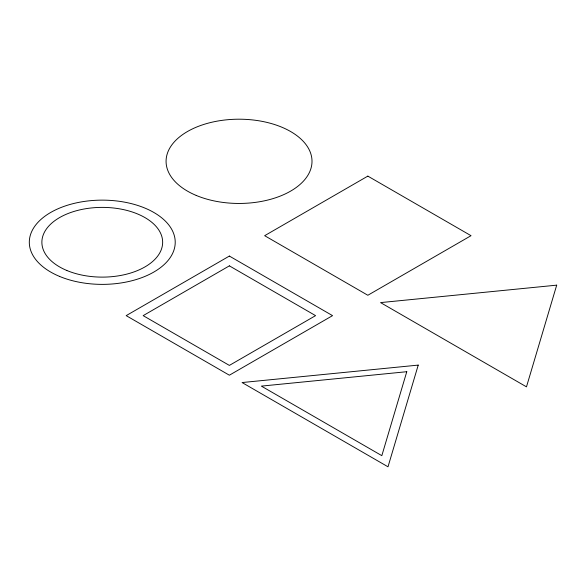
<?xml version="1.0" encoding="UTF-8"?>
<svg xmlns="http://www.w3.org/2000/svg" width="586" height="586" viewBox="0 0 586 586"><rect width="100%" height="100%" fill="white"/><g stroke="black" fill="none" stroke-linecap="round" stroke-linejoin="round"><path stroke-width="0.88" d="M406.779 371.707L381.83 455.659L261.371 386.115L406.779 371.707M418.228 365.1L388.005 466.8L242.077 382.548L418.228 365.1M556.7 285.155L526.477 386.848L380.556 302.603L556.7 285.155M229.368 256.06L126.18 315.634L229.368 375.208L332.548 315.634L229.368 256.06M367.84 176.115L264.652 235.689L367.84 295.263L471.027 235.689L367.84 176.115M229.368 265.861L143.16 315.634L229.368 365.408L315.576 315.634L229.368 265.861M196.229 195.438A72.964 42.126 0 0 0 311.613 165.677A72.964 42.126 0 0 0 209.283 122.862A72.964 42.126 0 0 0 196.229 195.438M59.45 276.365A72.964 42.126 0 0 0 174.833 246.603A72.964 42.126 0 0 0 72.503 203.796A72.964 42.126 0 0 0 59.45 276.365M66.826 270.483A60.387 34.867 0 0 0 162.329 245.856A60.387 34.867 0 0 0 77.63 210.418A60.387 34.867 0 0 0 66.826 270.483"/></g></svg>
